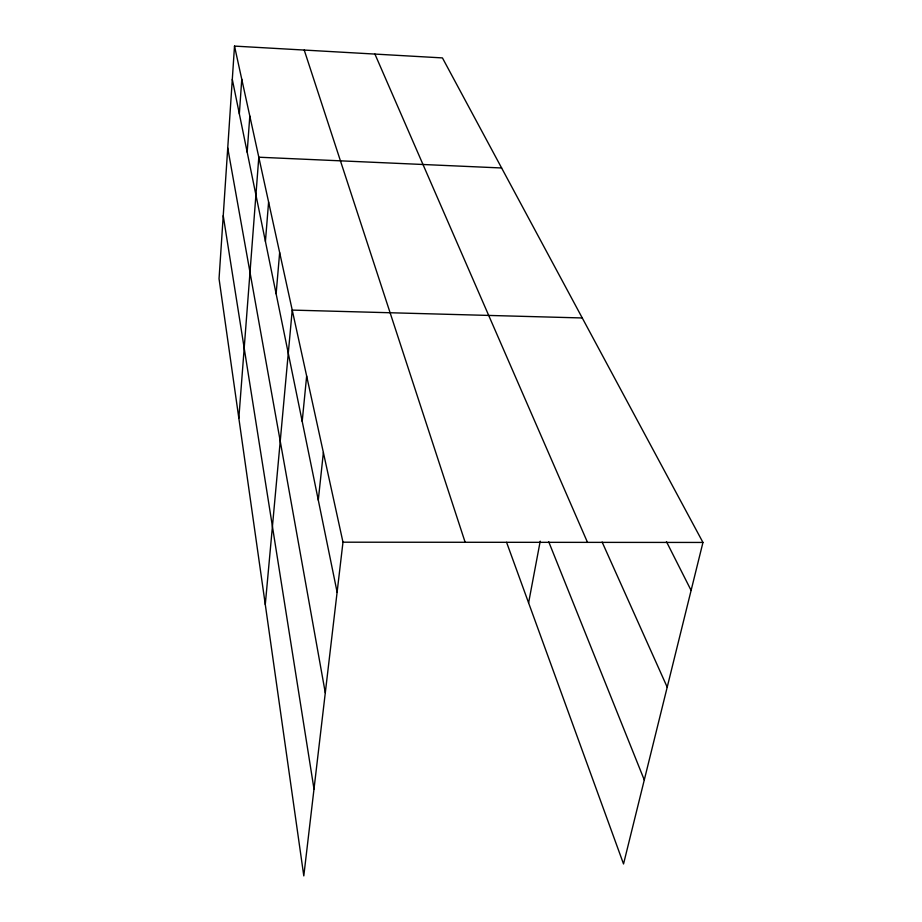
<?xml version="1.0" encoding="UTF-8"?>
<svg xmlns="http://www.w3.org/2000/svg" width="922" height="922" viewBox="0 0 922 922"><rect width="100%" height="100%" fill="white"/><g stroke="black" fill="none" stroke-linecap="round" stroke-linejoin="round"><path stroke-width="1.38" d="M234.511 46.1L219.044 278.721L303.799 875.9L342.984 542.194L234.511 46.1L442.445 57.913L702.956 542.447L623.537 863.96L506.57 542.297M239.351 113.89L241.76 79.246M247.177 152.199L249.804 116.068M238.833 418.185L258.805 157.213L501.626 167.977M265.421 241.426L268.602 202.022M276.127 293.807L279.654 252.593M265.282 604.567L292.228 310.092L582.266 317.963M302.197 421.366L306.657 376.072M318.286 500.104L323.38 452.529M528.594 602.884L540.223 541.168M342.984 542.194L702.956 542.447M666.468 541.675L691.108 590.414M602.124 542.044L667.205 687.178M374.92 54.075L587.498 542.367M548.728 541.79L644.282 779.954M304.225 50.065L465.149 542.286M232.298 79.373L337.118 592.189M227.734 147.981L325.293 692.825M223.228 215.702L313.999 789.036"/></g></svg>
